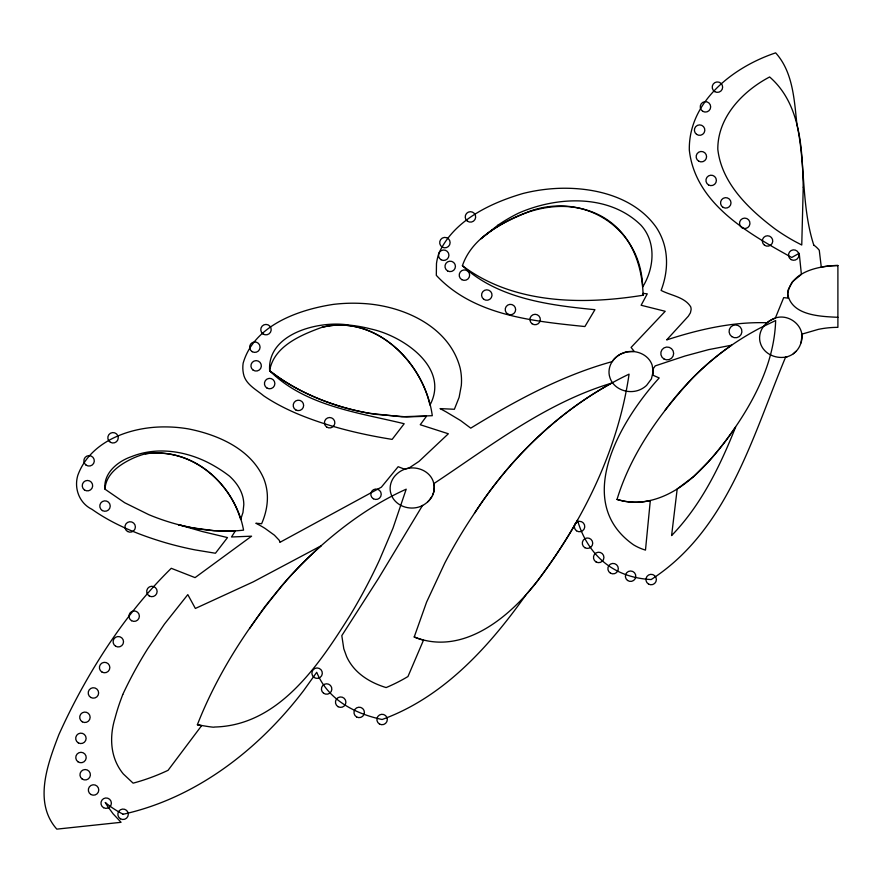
<?xml version="1.0" encoding="UTF-8"?>
<svg xmlns="http://www.w3.org/2000/svg" width="882" height="882" viewBox="0 0 882 882"><rect width="100%" height="100%" fill="white"/><g stroke="black" fill="none" stroke-linecap="round" stroke-linejoin="round"><path stroke-width="1.32" d="M105.002 489.19C105.796 473.413 120.988 463.656 133.998 457.802A87.924 87.924 0 0 1 145.155 453.855C192.188 446.413 235.538 485.155 243.553 530.148C220.93 532.728 197.976 529.928 176.08 524.04A224.789 224.789 0 0 1 148.838 514.68L124.671 502.729L105.002 489.19C103.073 473.27 117.791 461.275 131.451 456.644C158.771 445.664 190.005 451.628 214.767 466.247A131.385 131.385 0 0 1 229.496 476.137C235.494 481.616 240.543 488.441 242.682 496.368A32.799 32.799 0 0 1 243.807 504.68L242.969 512.464L240.665 519.498C230.687 486.423 202.265 458.254 167.271 453.778A80.185 80.185 0 0 0 145.155 453.844M105.366 802.51A63.901 63.901 0 0 0 107.593 806.28L113.028 813.733L121.066 822.311L56.812 829.135C33.108 802.422 47.727 763.768 58.818 734.761A637.609 637.609 0 0 1 80.626 690.882C105.123 646.208 134.803 604.049 171.262 568.306L195.065 577.622L251.579 536.179L231.503 536.984L235.395 530.887L214.006 530.688L192.496 527.833A212.65 212.65 0 0 1 178.373 524.647L202.298 531.526L227.49 537.579L215.44 553.246L195.165 549.905A347.464 347.464 0 0 1 165.474 542.717C139.621 535.054 114.098 524.944 91.96 509.311C79.347 503.17 73.823 488.396 77.837 475.266C90.438 440.669 131.12 426.59 165.199 426.91A138.022 138.022 0 0 1 188.55 428.928C218.306 434.815 251.304 449.247 263.883 478.904A52.258 52.258 0 0 1 267.334 494.879C267.841 504.791 265.581 514.669 261.623 523.732L255.857 523.258A107.295 107.295 0 0 1 265.019 528.395L274.39 535.165L279.252 540.302A4.895 4.895 0 0 1 279.781 542.408L381.355 487.184L398.157 466.699L404.662 469.246A22.337 22.337 0 0 1 408.796 468.177L418.994 461.407L448.354 433.768L420.251 424.738L426.48 416.271L406.778 416.91L375.975 414.364A252.682 252.682 0 0 1 344.807 407.705C317.818 400.042 291.821 388.08 269.649 370.727C273.74 346.218 301.038 334.928 321.864 327.354C372.204 314.367 419.446 358.07 429.942 405.081C450.14 367.551 402.688 335.899 371.333 329.096A144.67 144.67 0 0 0 348.368 325.006C319.527 320.364 266.981 333.231 269.649 370.727C304.907 405.929 357.872 412.456 404.188 423.735L392.137 439.39C359.503 434.153 327.09 426.304 296.561 413.46C285.107 408.509 273.949 402.798 263.619 395.775C256.629 389.91 247.015 385.059 244.005 375.964A29.558 29.558 0 0 1 243.145 363.208C253.928 325.458 298.171 309.769 333.275 304.4A163.6 163.6 0 0 1 361.267 303.408C401.685 305.095 449.192 325.678 460.161 368.158A57.859 57.859 0 0 1 461.319 385.478L459.114 397.352L454.384 409.27L440.063 408.609A314.003 314.003 0 0 1 446.204 411.927L460.625 420.582L470.745 428.145C515.187 400.847 561.669 375.578 612.207 361.609L613.817 359.503A23.307 23.307 0 0 1 623.982 352.635A22.05 22.05 0 0 1 631.082 351.444L632.129 351.466M800.933 342.977C807.162 325.778 786.237 310.464 771.221 319.945A23.616 23.616 0 0 0 766.116 323.584C760.593 328.523 758.013 336.637 760.593 343.715A18.61 18.61 0 0 0 763.404 349.04C768.553 355.788 777.803 358.61 785.994 357.023A19.426 19.426 0 0 0 793.712 353.473L796.259 351.168A20.672 20.672 0 0 0 801.11 342.348L801.76 337.387A25.104 25.104 0 0 0 801.562 334.245L818.397 329.35A96.711 96.711 0 0 1 837.9 327.343L837.9 265.504C818.948 265.89 790.691 271.424 787.703 294.015C791.661 315.69 820.359 316.44 837.9 317.311M665.215 410.075C678.456 392.247 693.583 375.809 710.506 361.411A269.087 269.087 0 0 1 760.692 327.718L775.653 320.519C774.242 365.821 750.88 407.164 724.342 442.599C703.428 469.522 677.023 498.253 641.06 502.012A62.898 62.898 0 0 1 623.045 500.965L617.025 499.433C631.049 453.216 660.342 412.809 692.877 377.75A272.88 272.88 0 0 1 731.619 345.193L708.599 349.636L684.972 356.019L655.172 365.898L653.022 369.084A20.628 20.628 0 0 1 653.165 371.52L651.412 378.896L646.638 385.335A23.616 23.616 0 0 1 641.545 388.973C632.218 393.989 619.329 391.663 612.803 383.174A18.61 18.61 0 0 1 610.002 377.849C607.422 370.771 609.991 362.656 615.526 357.717A23.616 23.616 0 0 1 620.619 354.079L626.672 351.896L633.695 351.466M474.461 513.291C505.673 465.299 546.421 423.139 595.13 392.81A353.936 353.936 0 0 1 629.075 374.133C618.028 450.239 582.859 521.108 536.708 581.955C508.958 617.819 462.201 656.252 414.22 636.98L426.579 602.141L444.815 563.014A511.979 511.979 0 0 1 474.461 513.291C509.068 459.952 555.682 413.856 611.59 383.141C545.583 402.92 490.458 446.116 433.834 483.623L434.308 485.574M813.744 244.987C801.165 205.826 805.63 164.261 796.931 124.516C794.23 99.886 793.061 72.115 775.653 52.865C733.493 66.911 688.467 101.452 689.316 150.05C695.259 203.929 749.016 233.763 791.716 257.478L799.224 253.31L801.396 274.357L792.356 281.843L788.243 289.682A17.397 17.397 0 0 0 787.703 294.015A14.321 14.321 0 0 0 788.288 298.127L783.69 297.631L775.267 318.27A23.307 23.307 0 0 0 767.064 322.757C732.832 321.621 699.018 329.394 666.66 339.923L688.346 316.186L690.408 312.845L691.102 309.659A8.225 8.225 0 0 0 690.661 306.749C684.542 296.903 670.783 295.547 661.103 290.41C667.046 274.997 668.6 257.533 663.275 241.712A61.233 61.233 0 0 0 656.34 227.49C634.709 196.664 593.818 186.962 558.041 188.373A174.217 174.217 0 0 0 522.894 193.511C490.458 203.058 454.484 220.048 439.346 252.274A48.212 48.212 0 0 0 436.48 263.542L436.314 275.349C473.667 315.613 533.312 321.202 584.898 326.549L594.942 309.681C548.813 305.183 497.801 298.634 462.411 265.702C472.454 236.2 503.865 221.834 530.688 210.886C585.108 192.155 641.049 228.548 642.658 286.981C654.157 268.437 656.583 242.495 641.126 225.351C609.131 193.775 557.281 196.201 518.638 213.102A169.454 169.454 0 0 0 497.801 225.252M197.37 724.717C218.703 670.364 251.712 620.696 289.781 576.685A429.038 429.038 0 0 1 318.843 547.799C345.027 524.327 374.034 503.644 406.194 489.19L392.986 528.208L379.503 559.971A567.346 567.346 0 0 1 350 615.493C319.152 664.455 279.01 725.577 214.491 727.022C214.547 728.091 190.633 723.383 199.233 725.158C200.027 725.335 200.831 725.489 201.625 725.643L168.076 770.306A206.168 206.168 0 0 1 133.116 783.161L123.304 773.944A49.976 49.976 0 0 1 116.457 763.007C110.007 748.95 110.526 732.633 115.046 718.091A199.663 199.663 0 0 1 121.055 699.117L122.774 694.509M432.544 495.364L433.845 491.726L434.231 486.18A19.338 19.338 0 0 0 434.187 485.773L433.294 481.66A18.61 18.61 0 0 0 430.493 476.335C423.966 467.846 411.089 465.52 401.751 470.536A23.616 23.616 0 0 0 396.657 474.185C391.134 479.113 388.554 487.228 391.134 494.317A18.61 18.61 0 0 0 393.945 499.631C400.461 508.12 413.349 510.446 422.676 505.43M431.75 496.842L429.302 500.226A23.494 23.494 0 0 1 422.489 505.518L378.4 578.559L341.808 635.635L343.793 648.766L346.692 656.759A48.708 48.708 0 0 0 353.462 667.465C361.841 677.486 373.792 683.793 386.118 687.574A173.291 173.291 0 0 0 407.958 676.538L423.492 640.178A67.352 67.352 0 0 1 414.22 636.969M249.573 628.546L264.633 606.937L281.777 585.692A427.538 427.538 0 0 1 321.07 545.815L253.2 581.877L195.363 608.459L187.811 594.622L164.449 624.081L147.746 648.678A412.732 412.732 0 0 0 122.763 694.509M527.072 593.52L536.708 581.955A545.263 545.263 0 0 0 577.545 520.193M709.393 460.68L693.616 476.567L677.189 488.992L671.599 535.572C701.157 505.044 720.054 466.192 735.61 427.075A335.568 335.568 0 0 1 709.371 460.669M526.245 594.446C489.312 646.484 443.679 697.232 382.093 719.503C359.558 714.696 336.759 704.167 323.374 684.653A65.841 65.841 0 0 1 316.726 672.293L303.783 690.386C258.867 749.314 196.488 798.023 123.072 814.273M427.781 501.792C432.125 497.757 434.969 491.781 434.187 485.773M796.237 351.19L793.326 353.759M497.812 225.263L480.888 238.802C512.916 212.154 559.386 195.308 599.121 215.01A73.217 73.217 0 0 1 621.49 232.429C636.363 249.738 642.449 272.803 643.132 295.227C582.484 304.996 513.545 304.257 462.411 265.702M634.158 351.301L631.082 347.431L665.215 311.291L641.126 305.26L647.267 293.827L643.066 293.408L643.132 295.227M787.417 356.659L785.608 357.1C752.489 436.623 727.738 530.148 651.159 579.551C639.88 578.989 628.657 576.464 618.458 571.547A72.919 72.919 0 0 1 603.001 561.415M321.864 327.354C376.405 313.562 425.4 364.553 432.29 415.698L401.685 416.778L369.536 413.327A252.803 252.803 0 0 1 337.288 405.477C313.033 397.749 289.748 386.459 269.649 370.727M632.284 351.477C638.8 351.742 645.359 354.608 649.361 359.878A18.61 18.61 0 0 1 652.162 365.203L653.165 371.52A15.92 15.92 0 0 1 652.746 375.137L659.196 377.948C621.38 419.468 571.635 501.505 633.618 544.878A50.726 50.726 0 0 0 645.481 550.103L650.31 500.568L644.114 501.682A63.691 63.691 0 0 1 617.025 499.444M603.001 561.415C590.499 550.699 581.944 535.914 577.501 520.159M837.9 265.515A85.565 85.565 0 0 0 821.285 267.103L819.268 250.256A26.559 26.559 0 0 0 813.711 245.031M123.105 814.218A98.674 98.674 0 0 1 105.322 802.554M803.226 187.193L801.76 245.02L795.013 241.481A203.643 203.643 0 0 1 775.344 229.166C749.193 209.508 721.553 183.401 717.805 149.212C717.639 117.086 742.776 91.089 769.633 76.966C800.79 104.01 802.3 148.992 803.226 187.193M664.014 359.018A6.428 6.428 0 0 0 673.65 353.45A6.428 6.428 0 0 0 664.014 347.883A6.428 6.428 0 0 0 664.014 359.018M731.729 336.571A6.428 6.428 0 0 0 741.883 332.029A6.428 6.428 0 0 0 732.865 325.502A6.428 6.428 0 0 0 731.729 336.571M149.29 595.989A5.226 5.226 0 0 0 157.128 591.48A5.226 5.226 0 0 0 149.301 586.949A5.226 5.226 0 0 0 149.29 595.989M131.539 620.696A5.226 5.226 0 0 0 139.378 616.176A5.226 5.226 0 0 0 131.55 611.645A5.226 5.226 0 0 0 131.539 620.696M115.696 646.263A5.215 5.215 0 0 0 123.524 641.754A5.215 5.215 0 0 0 115.696 637.234A5.215 5.215 0 0 0 115.696 646.263M102.014 672.084A5.226 5.226 0 0 0 109.842 667.553A5.226 5.226 0 0 0 102.014 663.032A5.226 5.226 0 0 0 102.014 672.084M90.802 697.475A5.226 5.226 0 0 0 98.63 692.954A5.226 5.226 0 0 0 90.802 688.434A5.226 5.226 0 0 0 90.802 697.475M82.313 721.818A5.226 5.226 0 0 0 90.14 717.298A5.226 5.226 0 0 0 82.313 712.766A5.226 5.226 0 0 0 82.313 721.818M78.3 742.876A5.226 5.226 0 0 0 86.127 738.355A5.226 5.226 0 0 0 78.3 733.835A5.226 5.226 0 0 0 78.3 742.876M77.925 761.75A5.226 5.226 0 0 0 86.182 758.046A5.226 5.226 0 0 0 78.851 752.754A5.226 5.226 0 0 0 77.925 761.75M82.114 778.971A5.215 5.215 0 0 0 90.361 775.278A5.215 5.215 0 0 0 83.04 769.986A5.215 5.215 0 0 0 82.114 778.971M90.945 794.506A5.226 5.226 0 0 0 98.773 789.985A5.226 5.226 0 0 0 90.945 785.454A5.226 5.226 0 0 0 90.945 794.506M103.558 807.692A5.226 5.226 0 0 0 111.386 803.171A5.226 5.226 0 0 0 103.558 798.651A5.226 5.226 0 0 0 103.558 807.692M120.459 818.805A5.226 5.226 0 0 0 128.298 814.273A5.226 5.226 0 0 0 120.459 809.753A5.226 5.226 0 0 0 120.459 818.805M373.395 498.771A5.226 5.226 0 0 0 381.233 494.251A5.226 5.226 0 0 0 373.395 489.731A5.226 5.226 0 0 0 373.395 498.771M314.036 677.409A5.226 5.226 0 0 0 322.294 673.716A5.226 5.226 0 0 0 314.962 668.413A5.226 5.226 0 0 0 314.036 677.409M323.573 693.23A5.215 5.215 0 0 0 331.819 689.537A5.215 5.215 0 0 0 324.499 684.245A5.215 5.215 0 0 0 323.573 693.23M338.06 706.691A5.226 5.226 0 0 0 345.898 702.171A5.226 5.226 0 0 0 338.06 697.651A5.226 5.226 0 0 0 338.06 706.691M356.571 716.934A5.226 5.226 0 0 0 364.409 712.413A5.226 5.226 0 0 0 356.571 707.893A5.226 5.226 0 0 0 356.571 716.934M379.481 724.023A5.226 5.226 0 0 0 387.319 719.503A5.226 5.226 0 0 0 379.481 714.982A5.226 5.226 0 0 0 379.481 724.023M576.475 530.766A5.226 5.226 0 0 0 584.733 527.072A5.226 5.226 0 0 0 577.401 521.769A5.226 5.226 0 0 0 576.475 530.766M584.898 547.722A5.226 5.226 0 0 0 592.726 543.202A5.226 5.226 0 0 0 584.898 538.682A5.226 5.226 0 0 0 584.898 547.722M596.089 561.966A5.226 5.226 0 0 0 603.927 557.446A5.226 5.226 0 0 0 596.089 552.915A5.226 5.226 0 0 0 596.089 561.966M610.476 573.168A5.226 5.226 0 0 0 618.315 568.647A5.226 5.226 0 0 0 610.476 564.127A5.226 5.226 0 0 0 610.476 573.168M627.521 580.444A5.226 5.226 0 0 0 635.779 576.751A5.226 5.226 0 0 0 628.447 571.448A5.226 5.226 0 0 0 627.521 580.444M648.546 584.071A5.226 5.226 0 0 0 656.384 579.551A5.226 5.226 0 0 0 648.546 575.02A5.226 5.226 0 0 0 648.546 584.071M127.548 531.482A5.226 5.226 0 0 0 135.387 526.962A5.226 5.226 0 0 0 127.559 522.431A5.226 5.226 0 0 0 127.548 531.482M102.389 510.579A5.226 5.226 0 0 0 110.228 506.059A5.226 5.226 0 0 0 102.389 501.538A5.226 5.226 0 0 0 102.389 510.579M84.396 489.907A5.226 5.226 0 0 0 92.643 486.214A5.226 5.226 0 0 0 85.311 480.911A5.226 5.226 0 0 0 84.396 489.907M86.017 465.068A5.226 5.226 0 0 0 94.275 461.374A5.226 5.226 0 0 0 86.943 456.071A5.226 5.226 0 0 0 86.017 465.068M110.426 442.312A5.226 5.226 0 0 0 118.254 437.792A5.226 5.226 0 0 0 110.426 433.26A5.226 5.226 0 0 0 110.426 442.312M326.583 426.954A5.215 5.215 0 0 0 334.829 423.261A5.215 5.215 0 0 0 327.509 417.969A5.215 5.215 0 0 0 326.583 426.954M295.801 409.932A5.226 5.226 0 0 0 303.651 405.422A5.226 5.226 0 0 0 295.823 400.88A5.226 5.226 0 0 0 295.801 409.932M267.037 388.091A5.226 5.226 0 0 0 274.875 383.571A5.226 5.226 0 0 0 267.037 379.051A5.226 5.226 0 0 0 267.037 388.091M253.079 370.076A5.226 5.226 0 0 0 261.326 366.383A5.226 5.226 0 0 0 254.005 361.08A5.226 5.226 0 0 0 253.079 370.076M252.23 351.697A5.226 5.226 0 0 0 260.069 347.188A5.226 5.226 0 0 0 252.241 342.657A5.226 5.226 0 0 0 252.23 351.697M262.924 333.87A5.226 5.226 0 0 0 271.171 330.177A5.226 5.226 0 0 0 263.85 324.874A5.226 5.226 0 0 0 262.924 333.87M532.067 323.749A5.226 5.226 0 0 0 540.313 320.056A5.226 5.226 0 0 0 532.982 314.753A5.226 5.226 0 0 0 532.067 323.749M507.812 314.08A5.226 5.226 0 0 0 515.65 309.56A5.226 5.226 0 0 0 507.823 305.04A5.226 5.226 0 0 0 507.812 314.08M483.733 299.274A5.226 5.226 0 0 0 491.991 295.58A5.226 5.226 0 0 0 484.659 290.277A5.226 5.226 0 0 0 483.733 299.274M461.815 279.671A5.226 5.226 0 0 0 469.643 275.14A5.226 5.226 0 0 0 461.815 270.62A5.226 5.226 0 0 0 461.815 279.671M447.593 270.917A5.226 5.226 0 0 0 455.432 266.386A5.226 5.226 0 0 0 447.593 261.866A5.226 5.226 0 0 0 447.593 270.917M441.088 259.749A5.226 5.226 0 0 0 448.927 255.229A5.226 5.226 0 0 0 441.088 250.697A5.226 5.226 0 0 0 441.088 259.749M442.29 247.136A5.226 5.226 0 0 0 450.129 242.616A5.226 5.226 0 0 0 442.29 238.096A5.226 5.226 0 0 0 442.29 247.136M467.383 221.15A5.226 5.226 0 0 0 475.641 217.446A5.226 5.226 0 0 0 468.309 212.143A5.226 5.226 0 0 0 467.383 221.15M791.11 259.584A5.226 5.226 0 0 0 798.949 255.063A5.226 5.226 0 0 0 791.11 250.543A5.226 5.226 0 0 0 791.11 259.584M764.485 245.207A5.226 5.226 0 0 0 772.731 241.503A5.226 5.226 0 0 0 765.411 236.211A5.226 5.226 0 0 0 764.485 245.207M741.674 227.556A5.226 5.226 0 0 0 749.932 223.852A5.226 5.226 0 0 0 742.6 218.56A5.226 5.226 0 0 0 741.674 227.556M723.163 207.402A5.226 5.226 0 0 0 731.002 202.882A5.226 5.226 0 0 0 723.163 198.351A5.226 5.226 0 0 0 723.163 207.402M708.544 184.933A5.226 5.226 0 0 0 716.382 180.413A5.226 5.226 0 0 0 708.555 175.882A5.226 5.226 0 0 0 708.544 184.933M698.753 161.197A5.226 5.226 0 0 0 706.581 156.676A5.226 5.226 0 0 0 698.753 152.156A5.226 5.226 0 0 0 698.753 161.197M696.548 134.34A5.226 5.226 0 0 0 704.806 130.646A5.226 5.226 0 0 0 697.475 125.343A5.226 5.226 0 0 0 696.548 134.34M702.844 111.375A5.226 5.226 0 0 0 710.672 106.854A5.226 5.226 0 0 0 702.844 102.334A5.226 5.226 0 0 0 702.844 111.375M714.806 91.662A5.215 5.215 0 0 0 722.645 87.164A5.215 5.215 0 0 0 714.828 82.632A5.215 5.215 0 0 0 714.806 91.662"/></g></svg>
